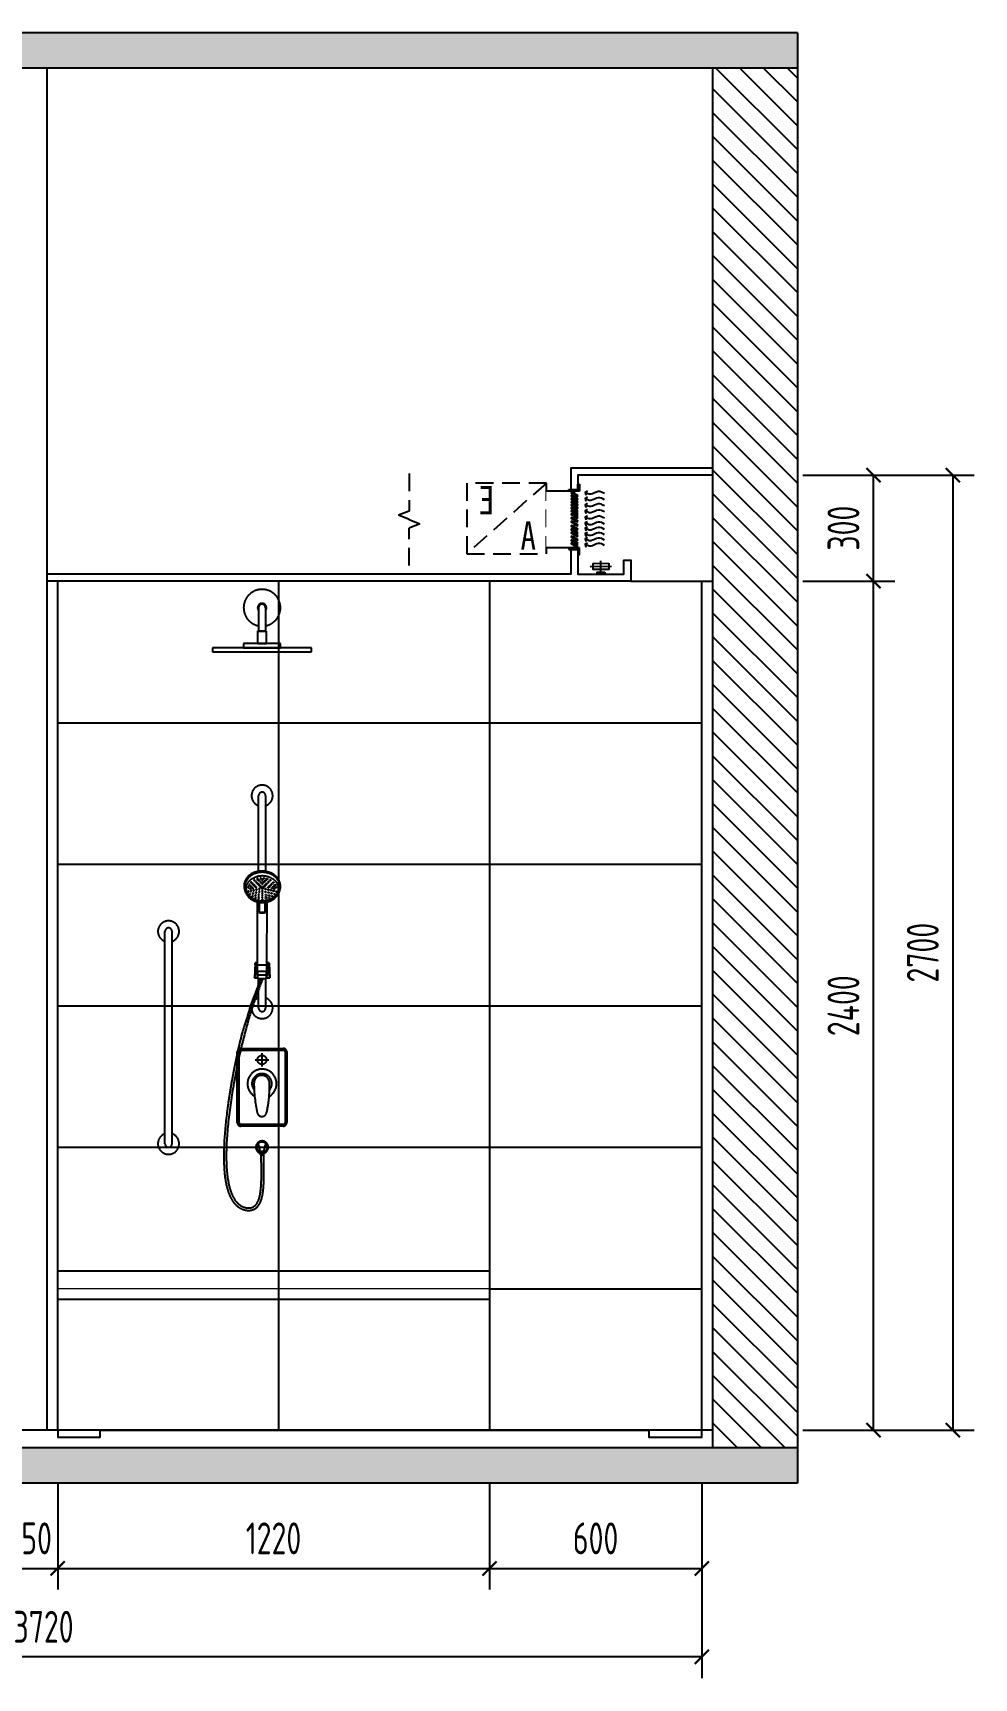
# Model space of a CAD drawing. Header units: millimetres. Extents: x 84706 to 149902, y -6776 to 26155.
# Drawn here: x 131893 to 134553, y -6680 to -2029 of the extents above; entities that cross this region are included whole.
import ezdxf

# ---------------------------------------------------------------- set-up
doc = ezdxf.new("R2010")
doc.units = ezdxf.units.MM
doc.set_wipeout_variables(frame=1)
doc.linetypes.add('DASH', pattern=[8.89, 6.35, -2.54])
doc.linetypes.add('DASHED2', pattern=[0.375, 0.25, -0.125])
doc.layers.get('Defpoints').update_dxf_attribs({"color": 250})
for name, color, linetype in [('DOOR', 60, 'Continuous'), ('DT', 2, 'Continuous'), ('EE1-【立面造型线（近看）】Elevation modelling line', 144, 'Continuous'), ('EE5-【立面楼板、墙体】Eloorslab_wall', 150, 'Continuous'), ('EE7-【立面填充】Hatch', 250, 'Continuous'), ('EE8-【立面完成线】Finish', 20, 'Continuous'), ('EL', 3, 'Continuous'), ('EL-FURN', 30, 'Continuous'), ('EL-立面造型', 30, 'Continuous'), ('FUR', 8, 'Continuous')]:
    doc.layers.add(name, color=color, linetype=linetype)
doc.layers.add('RC-Modelling【天花造型】', color=30, linetype='Continuous', lineweight=0)
doc.styles.add('MT-DIM', font='ARCHS.SHX', dxfattribs={"width": 0.8})
doc.styles.add('XZC', font='SIMPLEX.SHX', dxfattribs={"width": 0.7, "bigfont": 'hztxt.shx'})
doc.styles.add('尺寸标注', font='ARCHS.SHX', dxfattribs={"width": 0.8})
doc.linetypes.add('LED_LINE', pattern='A,12.7,-5.08,["LED",XZC,S=2.54,R=0,X=-2.54,Y=-1.27],-6.35', length=24.13)
doc.dimstyles.new('海龙1：25', dxfattribs={"dimscale": 25, "dimtxt": 2.25, "dimasz": 1, "dimexe": 1.5, "dimexo": 1, "dimgap": 1, "dimtad": 1, "dimdec": 0, "dimrnd": 5, "dimdsep": 46, "dimtxsty": '尺寸标注', "dimblk": 'ARCHTICK', "dimblk1": 'ARCHTICK', "dimblk2": 'ARCHTICK', "dimcen": 1, "dimclrd": 44, "dimclre": 44, "dimclrt": 2, "dimadec": 0, "dimazin": 0, "dimtfac": 1, "dimtdec": 0, "dimtix": 1, "dimtmove": 2, "dimatfit": 3, "dimldrblk": 'hl_arrow2', "dimfxl": 0, "dimarcsym": 0})

# ---------------------------------------------------------------- blocks, each defined once
blk = doc.blocks.new('xzcsfdfg')
at = {"layer": 'EL-立面造型', "color": 1, "linetype": 'DASH', "ltscale": 150}
for p, q in [((106578, -22149.2, 0), (106578, -22215.2, 0)), ((106598, -22149.2, 0), (106598, -22215.2, 0)), ((106578, -22215.2, 0), (106598, -22215.2, 0)), ((106574.8, -23159.5, 0), (106575.3, -22980.7, 0)), ((106579.3, -22981.5, 0), (106579.3, -23010.4, 0)), ((106579.3, -23010.4, 0), (106580.6, -23010, 0)), ((106580.6, -23010, 0), (106580.6, -22981.7, 0)), ((106580.6, -23010, 0), (106596.5, -23010, 0)), ((106596.5, -23010, 0), (106596.5, -22981.7, 0)), ((106596.5, -23010, 0), (106597.8, -23010.4, 0)), ((106597.8, -22981.5, 0), (106597.8, -23010.4, 0)), ((106601.7, -23159.5, 0), (106602.1, -22980.7, 0)), ((106568.2, -23153.4, 0), (106566.9, -23195.1, 0)), ((106602.4, -23159.5, 0), (106574.1, -23159.5, 0)), ((106574.8, -23195.1, 0), (106574.8, -23156.5, 0)), ((106576.3, -23198.3, 0), (106574.8, -23159.5, 0)), ((106600.1, -23198.3, 0), (106601.7, -23159.5, 0)), ((106601.7, -23195.1, 0), (106601.7, -23153.4, 0)), ((106608.2, -23153.4, 0), (106609.5, -23195.1, 0)), ((106601.7, -23177.3, 0), (106574.8, -23177.3, 0)), ((106600.7, -23187.8, 0), (106574.8, -23187.8, 0)), ((106574.8, -23195.1, 0), (106576.2, -23194.4, 0)), ((106600.1, -23198.3, 0), (106576.3, -23198.3, 0)), ((106601.7, -23195.1, 0), (106600.3, -23194.4, 0)), ((106568.6, -23427.1, 0), (106606.9, -23427.1, 0)), ((106587.8, -23407.9, 0), (106587.8, -23446.3, 0)), ((106583.2, -23695.6, 0), (106583.2, -23685.5, 0)), ((106583.2, -23695.6, 0), (106583.2, -23685.5, 0)), ((106583.2, -23685.5, 0), (106592.7, -23685.5, 0)), ((106583.2, -23687, 0), (106592.7, -23687, 0)), ((106583.2, -23689.7, 0), (106592.7, -23689.7, 0)), ((106583.2, -23694.1, 0), (106592.7, -23694.1, 0)), ((106583.2, -23695.6, 0), (106592.7, -23695.6, 0)), ((106592.7, -23695.6, 0), (106592.7, -23685.5, 0))]:
    blk.add_line(p, q, dxfattribs=at)
at = {"layer": 'EL-立面造型', "color": 136, "linetype": 'DASH', "ltscale": 150}
for p, q in [((106578.2, -22894.4, 0), (106578.2, -22680.5, 0)), ((106598.2, -22894.5, 0), (106598.2, -22680.5, 0)), ((106578.2, -23280.5, 0), (106578.2, -23198.3, 0)), ((106598.2, -23280.5, 0), (106598.2, -23198.3, 0))]:
    blk.add_line(p, q, dxfattribs=at)
at = {"layer": 'EL-立面造型', "color": 1, "linetype": 'DASH', "ltscale": 150, "elevation": 0}
for points in [[(106575.5, -22215.2), (106575.5, -22250.2), (106600.5, -22250.2), (106600.5, -22215.2)], [(106448, -22274.2), (106728, -22274.2), (106728, -22262.2), (106448, -22262.2)], [(106536, -22250.2), (106536, -22262.2), (106640, -22262.2), (106640, -22250.2)]]:
    blk.add_lwpolyline(points, close=True, dxfattribs=at)
for points in [[(106597.8, -23010.4, -0.149266), (106579.3, -23010.4, -1.010426)], [(106568.2, -23153.4, -0.114362), (106566.9, -23195.1, 2.977168)], [(106568.2, -23153.4, -0.206669), (106574.8, -23153.4, -4.64673)], [(106568.2, -23153.4, 0.30465), (106574.8, -23153.4, -2.707336)], [(106574.8, -23156.5, 0.082703), (106574.8, -23195.1, 0.112458)], [(106608.2, -23153.4, 0.211403), (106601.7, -23153.4, 4.64673)], [(106608.2, -23153.4, -0.311627), (106601.7, -23153.4, 2.707336)], [(106601.7, -23156.5, -0.088931), (106601.7, -23192, -0.112458)], [(106608.2, -23153.4, 0.114358), (106609.5, -23195.1, -2.977168)], [(106566.9, -23195.1, 0.173805), (106574.8, -23195.1, 4.64673)], [(106609.5, -23195.1, -0.176042), (106601.7, -23195.1, -4.64673)], [(106565.1, -23492.9, 0.05159), (106574.3, -23576.9, 1)], [(106609, -23492.9, -0.064853), (106600.9, -23576.9, -1)], [(106600.9, -23576.9, -0.771621), (106574.3, -23576.9, 71.720827)], [(106578, -23665.8, -0.05923), (106580.4, -23672, -0.075583)], [(106597.9, -23665.8, 0.05923), (106595.5, -23672, 0.075583)]]:
    blk.add_lwpolyline(points, format="xyb", dxfattribs=at)
for points in [[(106527.9, -23394.6), (106647.9, -23394.6, -0.414214), (106657.9, -23404.6), (106658, -23604.6, -0.414214), (106648, -23614.6), (106528, -23614.6, -0.414214), (106518, -23604.6), (106517.9, -23404.6, -0.414214)], [(106527.9, -23399.6), (106647.9, -23399.6, -0.414214), (106652.9, -23404.6), (106653, -23604.6, -0.414214), (106648, -23609.6), (106528, -23609.6, -0.414214), (106523, -23604.6), (106522.9, -23404.6, -0.414214)]]:
    blk.add_lwpolyline(points, format="xyb", close=True, dxfattribs=at)
for points in [[(106583.2, -23685.5), (106581.9, -23683.6), (106580.4, -23672)], [(106592.7, -23685.5), (106594, -23683.6), (106595.5, -23672)]]:
    blk.add_lwpolyline(points, dxfattribs=at)
at = {"layer": 'EL-立面造型', "color": 1, "linetype": 'DASH', "ltscale": 150}
blk.add_circle((106587.8, -23427.1, 0), 12.8, dxfattribs=at)
for centre, radius, start, end in [((106588, -22149.2, 0), 52, 281.0875, 258.9125), ((106588, -22149.2, 0), 12.5, 323.1301, 216.8699), ((106588, -22149.2, 0), 10, 0, 180), ((106587.9, -23494.6, 0), 41.2, 299.2842, 239.5192), ((106587.5, -23494.6, 0), 28.3, 319.7265, 219.8727), ((106587.1, -23492.9, 0), 21.9, 0, 180.8171), ((106588, -23674.2, 0), 17.7, 285.552, 254.448), ((106588, -23674.2, 0), 14.8, 42.9425, 251.2569), ((106588, -23674.2, 0), 14.8, 288.7431, 42.9425)]:
    blk.add_arc(centre, radius, start, end, dxfattribs=at)
at = {"layer": 'EL-立面造型', "color": 136, "linetype": 'DASH', "ltscale": 150}
for centre, radius, start, end in [((106588.2, -22680.5, 0), 30, 289.4712, 250.5288), ((106588.2, -22680.5, 0), 10, 0, 180), ((106588.2, -23280.5, 0), 30, 109.4712, 70.5288), ((106588.2, -23280.5, 0), 10, 180, 0)]:
    blk.add_arc(centre, radius, start, end, dxfattribs=at)
at = {"layer": 'EL-立面造型', "color": 1, "linetype": 'DASH', "ltscale": 150}
for centre, major_axis, ratio, start_param, end_param in [((106588.6, -22935.9, 0), (-51.5, 2.3), 0.81893, 2.937551, 6.566959), ((106588.7, -22939.6, 0), (-50.5, 0), 0.843609, 2.203369, 7.221709), ((106593.1, -22914.2, 0), (-1.62, 0), 0.71238, 1.570796326803561, 7.853981633983147), ((106593.2, -22924.9, 0), (1.62, 0), 0.71238, 4.712389, 10.995574), ((106597.8, -22920.3, 0), (1.62, 0), 0.71238, 4.712389, 10.995574), ((106602.2, -22928.5, 0), (-1.62, 0), 0.71238, 1.570796326804478, 7.853981633984064), ((106602.3, -22915.8, 0), (1.62, 0), 0.71238, 4.712389, 10.995574), ((106606.7, -22923.9, 0), (-1.62, 0), 0.71238, 1.570796326803561, 7.853981633983147), ((106611.3, -22919.4, 0), (-1.62, 0), 0.71238, 1.570796326804478, 7.853981633984064), ((106620, -22925.8, 0), (-1.62, 0), 0.71238, 1.570796326803561, 7.853981633983147), ((106593.1, -22937.6, 0), (-1.62, 0), 0.71238, 1.570796326829198, 7.853981634008784), ((106597.3, -22952.2, 0), (1.62, 0), 0.71238, 4.712389, 10.995574), ((106597.3, -22944, 0), (1.62, 0), 0.71238, 4.712389, 10.995574), ((106597.6, -22933, 0), (-1.62, 0), 0.71238, 1.570796326830114, 7.8539816340097), ((106598.9, -22971.9, 0), (1.62, 0), 0.71238, 4.712389, 10.995574), ((106599, -22966.9, 0), (1.62, 0), 0.71238, 4.712389, 10.995574), ((106599.1, -22960.6, 0), (1.62, 0), 0.71238, 4.712389, 10.995574), ((106605.3, -22946, 0), (-1.62, 0), 0.71238, 1.570796326830114, 7.8539816340097), ((106606, -22954.3, 0), (1.62, 0), 0.71238, 4.712389, 10.995574), ((106606.3, -22939.4, 0), (-1.62, 0), 0.71238, 1.570796326803561, 7.853981633983147), ((106607.9, -22962.7, 0), (1.62, 0), 0.71238, 4.712389, 10.995574), ((106607.8, -22969.1, 0), (1.62, 0), 0.71238, 4.712389, 10.995574), ((106610.9, -22934.9, 0), (-1.62, 0), 0.71238, 1.570796326803561, 7.853981633983147), ((106612.9, -22947.8, 0), (-1.62, 0), 0.71238, 1.570796326829198, 7.853981634008784), ((106614.8, -22956.4, 0), (-1.62, 0), 0.71238, 1.570796326829198, 7.853981634008784), ((106615.4, -22930.3, 0), (-1.62, 0), 0.71238, 1.570796326803561, 7.853981633983147), ((106616.1, -22942, 0), (1.62, 0), 0.71238, 4.712389, 10.995574), ((106616.6, -22964.9, 0), (-1.62, 0), 0.71238, 1.570796326829198, 7.853981634008784), ((106620.5, -22949.7, 0), (1.62, 0), 0.71238, 4.712389, 10.995574), ((106620.6, -22937.4, 0), (1.62, 0), 0.71238, 4.712389, 10.995574), ((106622.8, -22943.9, 0), (1.62, 0), 0.71238, 4.712389, 10.995574), ((106623.5, -22958.6, 0), (-1.62, 0), 0.71238, 1.570796326830114, 7.8539816340097), ((106625.2, -22932.9, 0), (1.62, 0), 0.71238, 4.712389, 10.995574), ((106628.1, -22939.5, 0), (1.62, 0), 0.71238, 4.712389, 10.995574), ((106628.1, -22951.6, 0), (1.62, 0), 0.71238, 4.712389, 10.995574), ((106588.7, -22939.6, 0), (50.5, 0), 0.843609, 4.080116, 5.344962)]:
    blk.add_ellipse(centre, major_axis=major_axis, ratio=ratio, start_param=start_param, end_param=end_param, dxfattribs=at)
blk.add_ellipse((106588.7, -22942.6, 0), major_axis=(45.2, 0), ratio=0.799932, dxfattribs=at)
at = {"layer": 'EL-立面造型', "color": 1, "linetype": 'DASH', "ltscale": 150, "extrusion": (0, 0, -1)}
for centre, major_axis, ratio, start_param, end_param in [((106557.4, -22925.8, 0), (1.62, 0), 0.71238, 1.570796326803561, 7.853981633983147), ((106566.1, -22919.4, 0), (1.62, 0), 0.71238, 1.570796326804478, 7.853981633984064), ((106570.7, -22923.9, 0), (1.62, 0), 0.71238, 1.570796326803561, 7.853981633983147), ((106575.1, -22915.8, 0), (-1.62, 0), 0.71238, 4.712389, 10.995574), ((106575.2, -22928.5, 0), (1.62, 0), 0.71238, 1.570796326804478, 7.853981633984064), ((106579.6, -22920.3, 0), (-1.62, 0), 0.71238, 4.712389, 10.995574), ((106584.2, -22924.9, 0), (-1.62, 0), 0.71238, 4.712389, 10.995574), ((106584.3, -22914.2, 0), (1.62, 0), 0.71238, 1.570796326803561, 7.853981633983147), ((106588.8, -22918.7, 0), (1.62, 0), 0.71238, 1.570796326803561, 7.853981633983147), ((106549.2, -22939.5, 0), (-1.62, 0), 0.71238, 4.712389, 10.995574), ((106549.3, -22951.6, 0), (-1.62, 0), 0.71238, 4.712389, 10.995574), ((106552.2, -22932.9, 0), (-1.62, 0), 0.71238, 4.712389, 10.995574), ((106553.9, -22958.6, 0), (1.62, 0), 0.71238, 1.570796326830114, 7.8539816340097), ((106554.6, -22943.9, 0), (-1.62, 0), 0.71238, 4.712389, 10.995574), ((106556.8, -22937.4, 0), (-1.62, 0), 0.71238, 4.712389, 10.995574), ((106556.9, -22949.7, 0), (-1.62, 0), 0.71238, 4.712389, 10.995574), ((106560.8, -22964.9, 0), (1.62, 0), 0.71238, 1.570796326829198, 7.853981634008784), ((106561.3, -22942, 0), (-1.62, 0), 0.71238, 4.712389, 10.995574), ((106562, -22930.3, 0), (1.62, 0), 0.71238, 1.570796326803561, 7.853981633983147), ((106562.6, -22956.4, 0), (1.62, 0), 0.71238, 1.570796326829198, 7.853981634008784), ((106564.5, -22947.8, 0), (1.62, 0), 0.71238, 1.570796326829198, 7.853981634008784), ((106566.5, -22934.9, 0), (1.62, 0), 0.71238, 1.570796326803561, 7.853981633983147), ((106569.5, -22962.7, 0), (-1.62, 0), 0.71238, 4.712389, 10.995574), ((106569.6, -22969.1, 0), (-1.62, 0), 0.71238, 4.712389, 10.995574), ((106571.1, -22939.4, 0), (1.62, 0), 0.71238, 1.570796326803561, 7.853981633983147), ((106571.4, -22954.3, 0), (-1.62, 0), 0.71238, 4.712389, 10.995574), ((106572.1, -22946, 0), (1.62, 0), 0.71238, 1.570796326830114, 7.8539816340097), ((106578.3, -22960.6, 0), (-1.62, 0), 0.71238, 4.712389, 10.995574), ((106578.4, -22966.9, 0), (-1.62, 0), 0.71238, 4.712389, 10.995574), ((106578.5, -22971.9, 0), (-1.62, 0), 0.71238, 4.712389, 10.995574), ((106579.8, -22933, 0), (1.62, 0), 0.71238, 1.570796326830114, 7.8539816340097), ((106580.1, -22944, 0), (-1.62, 0), 0.71238, 4.712389, 10.995574), ((106580.1, -22952.2, 0), (-1.62, 0), 0.71238, 4.712389, 10.995574), ((106584.3, -22937.6, 0), (1.62, 0), 0.71238, 1.570796326829198, 7.853981634008784), ((106588.7, -22941.9, 0), (2.41, 0), 0.75793, 3.141593, 9.424778), ((106588.7, -22929.4, 0), (-1.62, 0), 0.71238, 4.712389, 10.995574), ((106588.7, -22949.8, 0), (1.62, 0), 0.71238, 1.570796326803561, 7.853981633983147), ((106588.7, -22955.8, 0), (-1.62, 0), 0.71238, 4.712389, 10.995574), ((106588.7, -22961.8, 0), (-1.62, 0), 0.71238, 4.712389, 10.995574), ((106588.7, -22967.8, 0), (1.62, 0), 0.71238, 1.570796326803561, 7.853981633983147), ((106588.7, -22973.8, 0), (-1.62, 0), 0.71238, 4.712389, 10.995574)]:
    blk.add_ellipse(centre, major_axis=major_axis, ratio=ratio, start_param=start_param, end_param=end_param, dxfattribs=at)
at = {"layer": 'EL-立面造型', "color": 1, "linetype": 'DASH', "ltscale": 150}
for points, knots in [([(106590, -23198.3, 0), (106556.9, -23277.2, 0), (106491.3, -23518.9, 0), (106468.7, -23833.2, 0), (106592, -23857.9, 0), (106586.2, -23764.5, 0), (106585.7, -23695.6, 0)], [173.66826, 173.66826, 173.66826, 173.66826, 314.463112, 517.467326, 585.023284, 715.877276, 715.877276, 715.877276, 715.877276]), ([(106583, -23198.3, 0), (106579.8, -23212.8, 0), (106570.2, -23232.7, 0), (106562.7, -23256.5, 0), (106556.3, -23269.7, 0), (106547.9, -23299.9, 0), (106543.4, -23314, 0), (106528, -23361.1, 0), (106520.3, -23396.3, 0), (106510.3, -23445.3, 0), (106507.8, -23458.2, 0), (106502.4, -23486.6, 0), (106499.6, -23502.2, 0), (106494.6, -23533.3, 0), (106492.3, -23548.8, 0), (106486.1, -23594.9, 0), (106483, -23624.9, 0), (106480, -23675.6, 0), (106479.6, -23696.9, 0), (106480.6, -23732.3, 0), (106481.7, -23746.9, 0), (106485.1, -23771.4, 0), (106487.1, -23781.6, 0), (106491.8, -23798.8, 0), (106494.3, -23806, 0), (106499.7, -23817.9, 0), (106502.5, -23822.9, 0), (106507.2, -23829.6, 0), (106508.8, -23831.7, 0), (106512.1, -23835.3, 0), (106513.6, -23836.9, 0), (106516.7, -23839.7, 0), (106518.3, -23841.1, 0), (106523.3, -23844.7, 0), (106526.7, -23846.8, 0), (106534.5, -23850.3, 0), (106538.8, -23851.6, 0), (106547.3, -23852.9, 0), (106551.6, -23853, 0), (106558.7, -23851.9, 0), (106561.6, -23851.1, 0), (106565.6, -23849.4, 0), (106566.8, -23848.8, 0), (106569.2, -23847.4, 0), (106570.2, -23846.6, 0), (106572.3, -23845, 0), (106573.2, -23844.2, 0), (106576, -23841.4, 0), (106577.7, -23839.4, 0), (106580.7, -23834.9, 0), (106582, -23832.5, 0), (106584.3, -23827.4, 0), (106585.3, -23824.7, 0), (106587.9, -23816.5, 0), (106589.2, -23810.6, 0), (106591.1, -23798, 0), (106591.8, -23791.2, 0), (106592.7, -23777, 0), (106593, -23769.6, 0), (106593.2, -23754.1, 0), (106593.2, -23746, 0), (106593, -23725.3, 0), (106592.8, -23712.3, 0), (106592.7, -23695.6, 0)], [173.649036, 173.649036, 173.649036, 173.649036, 195.203213, 195.203213, 219.30207, 219.30207, 243.400926, 243.400926, 293.817977, 293.817977, 311.597539, 311.597539, 332.803195, 332.803195, 354.008851, 354.008851, 396.420163, 396.420163, 429.65722, 429.65722, 455.801539, 455.801539, 477.072919, 477.072919, 494.697614, 494.697614, 509.227468, 509.227468, 516.54696, 516.54696, 522.58794, 522.58794, 528.62892, 528.62892, 540.71088, 540.71088, 555.021714, 555.021714, 569.332547, 569.332547, 579.553316, 579.553316, 584.386196, 584.386196, 588.828433, 588.828433, 593.27067, 593.27067, 602.356651, 602.356651, 611.442631, 611.442631, 620.528612, 620.528612, 637.783365, 637.783365, 655.038117, 655.038117, 672.29287, 672.29287, 689.547623, 689.547623, 715.877276, 715.877276, 715.877276, 715.877276])]:
    blk.add_open_spline(points, degree=3, knots=knots, dxfattribs=at)
at = {"layer": 'FUR', "color": 1, "linetype": 'DASH', "ltscale": 150}
for p, q in [((106313.7, -23664.2, 0), (106313.7, -23064.2, 0)), ((106333.7, -23664.2, 0), (106333.7, -23064.2, 0))]:
    blk.add_line(p, q, dxfattribs=at)
for centre, radius, start, end in [((106323.7, -23064.2, 0), 30, 289.4712, 250.5288), ((106323.7, -23064.2, 0), 10, 0, 180), ((106323.7, -23664.2, 0), 30, 109.4712, 70.5288), ((106323.7, -23664.2, 0), 10, 180, 0)]:
    blk.add_arc(centre, radius, start, end, dxfattribs=at)
blk = doc.blocks.new('*U980')
at = {"layer": 'EE7-【立面填充】Hatch'}
h = blk.add_hatch(dxfattribs=at)
h.set_pattern_fill('YPSGT-钢筋混凝土', color=256, scale=200, pattern_type=2)
h.set_pattern_definition([(45, (59805.6, -63.16), (-28.284271, 28.284271), []), (50, (59805.6, -63.16), (143.45204, -12.55044), [15, -165]), (355, (59805.6, -63.16), (-27.75027, 150.43842), [12, -132]), (100.4514, (59817.55, -64.2), (115.70187, 137.8879), [12.74804, -140.22842]), (46.1842, (59805.6, -23.16), (213.44822, -33.1038), [22.5, -247.5]), (96.6356, (59823.39, -25.92), (186.93254, 194.82358), [19.12206, -210.3426]), (351.1842, (59805.6, -23.16), (186.9324, 194.82373), [18, -198]), (21, (59825.6, -33.16), (119.38141, -80.52379), [15, -165]), (326, (59825.6, -33.16), (48.66306, 145.03), [12, -132]), (71.4514, (59835.55, -39.87), (168.04452, 64.5061), [12.74804, -140.22842]), (37.5, (59805.6, -63.16), (2.431971, 66.57877), [0, -130.4, 0, -134, 0, -132.5]), (7.5, (59805.6, -63.16), (52.613907, 78.882342), [0, -76.4, 0, -127.4, 0, -50.5]), (327.5, (59761, -63.16), (106.764487, -4.510974), [0, -50, 0, -156, 0, -207]), (317.5, (59741, -63.16), (116.637234, 20.020996), [0, -65, 0, -103.6, 0, -147])])
h.paths.add_polyline_path([(152612.9, -86529), (148382.9, -86529), (148382.9, -86629), (152612.9, -86629)])
h.paths.add_polyline_path([(152612.9, -82629), (152612.9, -82529), (148382.9, -82529), (148382.9, -82629)])
h = blk.add_hatch(dxfattribs=at)
h.set_pattern_fill('ANSI31', color=256, scale=15)
h.set_pattern_definition([(45, (153363.074, -85647.61), (-33.67596, 33.67596), [])])
h.paths.add_polyline_path([(152612.9, -86529), (152612.9, -82629), (152372.9, -82629), (152372.9, -86529)])
h.paths.add_polyline_path([(148382.9, -86529), (148622.9, -86529), (148622.9, -82629), (148382.9, -82629)])
at = {"layer": 'EE5-【立面楼板、墙体】Eloorslab_wall'}
for p, q in [((148382.9, -82529), (148382.9, -86629)), ((148382.9, -82529), (152612.9, -82529)), ((152612.9, -82529), (152612.9, -82629)), ((148382.9, -82629), (152612.9, -82629)), ((148622.9, -82629), (148622.9, -86529)), ((152372.9, -82629), (152372.9, -86529)), ((152612.9, -82629), (152612.9, -86529)), ((148382.9, -86529), (152612.9, -86529)), ((152612.9, -86529), (152612.9, -86629)), ((148382.9, -86629), (152612.9, -86629))]:
    blk.add_line(p, q, dxfattribs=at)
at = {"layer": 'EE8-【立面完成线】Finish'}
blk.add_line((148622.9, -86479), (152372.9, -86479), dxfattribs=at)
blk = doc.blocks.new('_ArchTick')
at = {"color": 2, "linetype": 'ByBlock', "const_width": 0.15}
blk.add_lwpolyline([(-0.5, -0.5), (0.5, 0.5)], dxfattribs=at)
blk = doc.blocks.new('*D958')
at = {"layer": 'Defpoints', "color": 0, "transparency": 16777216}
for p in [(131813.4, -5979.3), (131963.4, -5979.3), (131963.4, -6369.9)]:
    blk.add_point(p, dxfattribs=at)
at = {"layer": 'EE1-【立面造型线（近看）】Elevation modelling line', "color": 44, "lineweight": -2, "transparency": 16777216}
for p, q in [((131813.4, -6129.9), (131813.4, -6429.9)), ((131963.4, -6129.9), (131963.4, -6429.9)), ((131813.4, -6369.9), (131773.4, -6369.9)), ((131813.4, -6369.9), (131963.4, -6369.9)), ((131963.4, -6369.9), (132003.4, -6369.9))]:
    blk.add_line(p, q, dxfattribs=at)
at = {"layer": 'EE1-【立面造型线（近看）】Elevation modelling line', "color": 44, "lineweight": -2, "transparency": 16777216, "xscale": 40, "yscale": 40, "zscale": 40}
blk.add_blockref('_ArchTick', (131813.4, -6369.9), dxfattribs=at)
at = {"layer": 'EE1-【立面造型线（近看）】Elevation modelling line', "color": 44, "lineweight": -2, "transparency": 16777216, "xscale": 40, "yscale": 40, "zscale": 40, "rotation": 180}
blk.add_blockref('_ArchTick', (131963.4, -6369.9), dxfattribs=at)
at = {"layer": 'EE1-【立面造型线（近看）】Elevation modelling line', "color": 2, "transparency": 16777216, "insert": (131888.4, -6284.9), "char_height": 90, "attachment_point": 5, "style": '尺寸标注'}
blk.add_mtext('150', dxfattribs=at)
blk = doc.blocks.new('hl_arrow2')
at = {"color": 2}
blk.add_line((-0.22, 0), (-1, 0), dxfattribs=at)
blk.add_lwpolyline([(-0.22, 0), (-0.86, -0.69), (-0.65, -0.86), (0, 0), (-0.65, 0.86), (-0.86, 0.69)], close=True, dxfattribs=at)
for points in [[(-0.86, 0.69), (-0.65, 0.86), (-0.22, 0), (0, 0)], [(-0.86, -0.69), (-0.65, -0.86), (-0.22, 0), (0, 0)]]:
    blk.add_solid(points, dxfattribs=at)
blk = doc.blocks.new('*D959')
at = {"layer": 'Defpoints', "color": 0, "transparency": 16777216}
for p in [(131963.4, -5979.3), (133183.4, -5979.3), (133183.4, -6369.9)]:
    blk.add_point(p, dxfattribs=at)
at = {"layer": 'EE1-【立面造型线（近看）】Elevation modelling line', "color": 44, "lineweight": -2, "transparency": 16777216}
for p, q in [((131963.4, -6129.9), (131963.4, -6429.9)), ((133183.4, -6129.9), (133183.4, -6429.9)), ((131963.4, -6369.9), (133183.4, -6369.9))]:
    blk.add_line(p, q, dxfattribs=at)
at = {"layer": 'EE1-【立面造型线（近看）】Elevation modelling line', "color": 44, "lineweight": -2, "transparency": 16777216, "xscale": 40, "yscale": 40, "zscale": 40, "rotation": 180}
blk.add_blockref('_ArchTick', (131963.4, -6369.9), dxfattribs=at)
at = {"layer": 'EE1-【立面造型线（近看）】Elevation modelling line', "color": 44, "lineweight": -2, "transparency": 16777216, "xscale": 40, "yscale": 40, "zscale": 40}
blk.add_blockref('_ArchTick', (133183.4, -6369.9), dxfattribs=at)
at = {"layer": 'EE1-【立面造型线（近看）】Elevation modelling line', "color": 2, "transparency": 16777216, "insert": (132573.4, -6284.9), "char_height": 90, "attachment_point": 5, "style": '尺寸标注'}
blk.add_mtext('1220', dxfattribs=at)
blk = doc.blocks.new('*D960')
at = {"layer": 'Defpoints', "color": 0, "transparency": 16777216}
for p in [(133183.4, -5979.3), (133783.4, -5979.3), (133783.4, -6369.9)]:
    blk.add_point(p, dxfattribs=at)
at = {"layer": 'EE1-【立面造型线（近看）】Elevation modelling line', "color": 44, "lineweight": -2, "transparency": 16777216}
for p, q in [((133183.4, -6129.9), (133183.4, -6429.9)), ((133783.4, -6129.9), (133783.4, -6429.9)), ((133183.4, -6369.9), (133783.4, -6369.9))]:
    blk.add_line(p, q, dxfattribs=at)
at = {"layer": 'EE1-【立面造型线（近看）】Elevation modelling line', "color": 44, "lineweight": -2, "transparency": 16777216, "xscale": 40, "yscale": 40, "zscale": 40, "rotation": 180}
blk.add_blockref('_ArchTick', (133183.4, -6369.9), dxfattribs=at)
at = {"layer": 'EE1-【立面造型线（近看）】Elevation modelling line', "color": 44, "lineweight": -2, "transparency": 16777216, "xscale": 40, "yscale": 40, "zscale": 40}
blk.add_blockref('_ArchTick', (133783.4, -6369.9), dxfattribs=at)
at = {"layer": 'EE1-【立面造型线（近看）】Elevation modelling line', "color": 2, "transparency": 16777216, "insert": (133483.4, -6284.9), "char_height": 90, "attachment_point": 5, "style": '尺寸标注'}
blk.add_mtext('600', dxfattribs=at)
blk = doc.blocks.new('*D954')
at = {"layer": 'Defpoints', "color": 0, "transparency": 16777216}
for p in [(130063.4, -5979.3), (133783.4, -5979.3), (130063.4, -6619.9)]:
    blk.add_point(p, dxfattribs=at)
at = {"layer": 'EE1-【立面造型线（近看）】Elevation modelling line', "color": 44, "lineweight": -2, "transparency": 16777216}
for p, q in [((130063.4, -6379.9), (130063.4, -6679.9)), ((133783.4, -6379.9), (133783.4, -6679.9)), ((133783.4, -6619.9), (130063.4, -6619.9))]:
    blk.add_line(p, q, dxfattribs=at)
at = {"layer": 'EE1-【立面造型线（近看）】Elevation modelling line', "color": 44, "lineweight": -2, "transparency": 16777216, "xscale": 40, "yscale": 40, "zscale": 40, "rotation": 180}
blk.add_blockref('_ArchTick', (130063.4, -6619.9), dxfattribs=at)
at = {"layer": 'EE1-【立面造型线（近看）】Elevation modelling line', "color": 44, "lineweight": -2, "transparency": 16777216, "xscale": 40, "yscale": 40, "zscale": 40}
blk.add_blockref('_ArchTick', (133783.4, -6619.9), dxfattribs=at)
at = {"layer": 'EE1-【立面造型线（近看）】Elevation modelling line', "color": 2, "transparency": 16777216, "insert": (131923.4, -6534.9), "char_height": 90, "attachment_point": 5, "style": '尺寸标注'}
blk.add_mtext('3720', dxfattribs=at)
blk = doc.blocks.new('*D994')
at = {"layer": 'Defpoints', "color": 0, "transparency": 16777216}
for p in [(133783.4, -3579.3), (134268.8, -3579.3), (133783.4, -5979.3)]:
    blk.add_point(p, dxfattribs=at)
at = {"layer": 'EE1-【立面造型线（近看）】Elevation modelling line', "color": 44, "lineweight": -2, "transparency": 16777216}
for p, q in [((134068.8, -3579.3), (134328.8, -3579.3)), ((134268.8, -5979.3), (134268.8, -3579.3)), ((134068.8, -5979.3), (134328.8, -5979.3))]:
    blk.add_line(p, q, dxfattribs=at)
at = {"layer": 'EE1-【立面造型线（近看）】Elevation modelling line', "color": 44, "lineweight": -2, "transparency": 16777216, "xscale": 40, "yscale": 40, "zscale": 40}
for p, rotation in [((134268.8, -3579.3), 90), ((134268.8, -5979.3), 270)]:
    blk.add_blockref('_ArchTick', p, dxfattribs=dict(at, rotation=rotation))
at = {"layer": 'EE1-【立面造型线（近看）】Elevation modelling line', "color": 2, "transparency": 16777216, "insert": (134183.8, -4779.3), "char_height": 90, "attachment_point": 5, "rotation": 90, "style": '尺寸标注'}
blk.add_mtext('2400', dxfattribs=at)
blk = doc.blocks.new('*D995')
at = {"layer": 'Defpoints', "color": 0, "transparency": 16777216}
for p in [(133813.4, -3279.3), (134268.8, -3279.3), (133783.4, -3579.3)]:
    blk.add_point(p, dxfattribs=at)
at = {"layer": 'EE1-【立面造型线（近看）】Elevation modelling line', "color": 44, "lineweight": -2, "transparency": 16777216}
for p, q in [((134068.8, -3279.3), (134328.8, -3279.3)), ((134268.8, -3579.3), (134268.8, -3279.3)), ((134068.8, -3579.3), (134328.8, -3579.3))]:
    blk.add_line(p, q, dxfattribs=at)
at = {"layer": 'EE1-【立面造型线（近看）】Elevation modelling line', "color": 44, "lineweight": -2, "transparency": 16777216, "xscale": 40, "yscale": 40, "zscale": 40}
for p, rotation in [((134268.8, -3279.3), 90), ((134268.8, -3579.3), 270)]:
    blk.add_blockref('_ArchTick', p, dxfattribs=dict(at, rotation=rotation))
at = {"layer": 'EE1-【立面造型线（近看）】Elevation modelling line', "color": 2, "transparency": 16777216, "insert": (134183.8, -3429.3), "char_height": 90, "attachment_point": 5, "rotation": 90, "style": '尺寸标注'}
blk.add_mtext('300', dxfattribs=at)
blk = doc.blocks.new('*D996')
at = {"layer": 'Defpoints', "color": 0, "transparency": 16777216}
for p in [(133813.4, -3279.3), (133813.4, -5979.3), (134492.9, -5979.3)]:
    blk.add_point(p, dxfattribs=at)
at = {"layer": 'EE1-【立面造型线（近看）】Elevation modelling line', "color": 44, "lineweight": -2, "transparency": 16777216}
for p, q in [((134292.9, -3279.3), (134552.9, -3279.3)), ((134492.9, -3279.3), (134492.9, -5979.3)), ((134292.9, -5979.3), (134552.9, -5979.3))]:
    blk.add_line(p, q, dxfattribs=at)
at = {"layer": 'EE1-【立面造型线（近看）】Elevation modelling line', "color": 44, "lineweight": -2, "transparency": 16777216, "xscale": 40, "yscale": 40, "zscale": 40}
for p, rotation in [((134492.9, -3279.3), 90), ((134492.9, -5979.3), 270)]:
    blk.add_blockref('_ArchTick', p, dxfattribs=dict(at, rotation=rotation))
at = {"layer": 'EE1-【立面造型线（近看）】Elevation modelling line', "color": 2, "transparency": 16777216, "insert": (134407.9, -4629.3), "char_height": 90, "attachment_point": 5, "rotation": 90, "style": '尺寸标注'}
blk.add_mtext('2700', dxfattribs=at)
blk = doc.blocks.new('A$C0F9871BB')
at = {"layer": 'DT', "color": 1}
for p, q in [((7.1, 0), (7.1, 27)), ((14.2, 13.5), (0, 13.5))]:
    blk.add_line(p, q, dxfattribs=at)
for points in [[(3.3, 23.4), (10.9, 23.4), (10.9, 3.7), (3.3, 3.7)], [(14.2, 18.4), (16.8, 18.4), (16.8, 8.7), (14.2, 8.7)]]:
    blk.add_lwpolyline(points, close=True, dxfattribs=at)
blk = doc.blocks.new('yhbyhuj')
at = {"color": 1, "linetype": 'DASHED2', "ltscale": 200}
blk.add_wipeout([(141202.5, 18872.8), (141202.5, 19072.8), (141427.7, 19072.8), (141427.7, 19049.5), (141590.6, 19049.5), (141590.6, 18889.5), (141427.7, 18889.5), (141427.7, 18872.8)], dxfattribs=at).translate(0, 0, -16380).dxf.layer = 'EL-立面造型'
at = {"layer": 'EL-立面造型', "color": 136, "linetype": 'DASHED2', "ltscale": 200}
blk.add_line((141202.5, 19072.8, -16380), (141427.7, 18872.8, -16380), dxfattribs=at)
at = {"layer": 'EL-立面造型', "color": 4, "linetype": 'DASHED2', "ltscale": 200, "elevation": -16380}
blk.add_lwpolyline([(141427.7, 18872.8), (141202.5, 18872.8), (141202.5, 19072.8), (141427.7, 19072.8)], close=True, dxfattribs=at)
for points in [[(141590.6, 19099.5), (141590.6, 18993.5)], [(141590.6, 18993.5), (141620.6, 18981.5)], [(141590.6, 18969.5), (141620.6, 18981.5)], [(141590.6, 18969.5), (141560.6, 18957.5)], [(141560.6, 18957.5), (141590.6, 18945.5)], [(141590.6, 18839.5), (141590.6, 18945.5)]]:
    blk.add_lwpolyline(points, dxfattribs=at)
at = {"layer": 'EL-立面造型', "color": 30, "linetype": 'DASHED2', "ltscale": 200, "char_height": 80, "style": 'MT-DIM'}
for s, insert, attachment_point in [('{\\fSimHei|b0|i0|c134|p49;E}', (141393.8, 19064.4, -16380), 3), ('{\\fSimHei|b0|i0|c134|p49;A}', (141232.2, 18964.4, -16380), 1)]:
    blk.add_mtext_dynamic_manual_height_columns(s, width=80, gutter_width=1500, heights=[0], dxfattribs=dict(at, insert=insert, attachment_point=attachment_point))
at = {"color": 136, "linetype": 'DASHED2', "ltscale": 200}
blk.add_wipeout([(141108.8, 19049.5), (141202.5, 19049.5), (141202.5, 18889.5), (141108.8, 18889.5)], dxfattribs=at).translate(0, 0, -16380).dxf.layer = 'EL'
at = {"layer": 'EL', "color": 8}
for p, q in [((141123.8, 19049.5, -16380), (141123.8, 18889.5, -16380)), ((141138.8, 19049.5, -16380), (141202.5, 19049.5, -16380)), ((141138.8, 18889.5, -16380), (141202.5, 18889.5, -16380))]:
    blk.add_line(p, q, dxfattribs=at)
at = {"layer": 'EL', "color": 136, "linetype": 'DASHED2', "ltscale": 200, "elevation": -16380}
for points in [[(141108.8, 19069.5), (141108.8, 19049.5), (141138.8, 19049.5), (141138.8, 19054.5), (141113.6, 19054.5), (141113.6, 19069.5), (141108.8, 19069.5)], [(141108.8, 18869.5), (141108.8, 18889.5), (141138.8, 18889.5), (141138.8, 18884.5), (141113.6, 18884.5), (141113.6, 18869.5), (141108.8, 18869.5)]]:
    blk.add_lwpolyline(points, dxfattribs=at)
at = {"layer": 'EL', "color": 250, "elevation": -16380}
for points in [[(141086.3, 19049.9), (141093.4, 19046.4), (141091.3, 19038.6)], [(141086.3, 19049.9), (141093.4, 19046.4), (141091.3, 19038.6)], [(141086.3, 19032.5), (141093.4, 19029), (141091.3, 19021.2)], [(141086.3, 19032.4), (141093.4, 19029), (141091.3, 19021.2)], [(141086.3, 19015), (141093.4, 19011.6), (141091.3, 19003.8)], [(141086.3, 19015), (141093.4, 19011.6), (141091.3, 19003.8)], [(141086.3, 18997.6), (141093.4, 18994.2), (141091.3, 18986.3)], [(141086.3, 18980.2), (141093.4, 18976.7), (141091.3, 18968.9)], [(141086.3, 18963.5), (141093.4, 18960), (141091.3, 18952.2)], [(141086.3, 18948.6), (141093.4, 18945.1), (141091.3, 18937.3)], [(141086.3, 18933.3), (141093.4, 18929.9), (141091.3, 18922.1)], [(141086.3, 18918.4), (141093.4, 18915), (141091.3, 18907.2)], [(141086.3, 18903.2), (141093.4, 18899.7), (141091.3, 18891.9)]]:
    blk.add_lwpolyline(points, dxfattribs=at)
for points in [[(141113.3, 19036.3), (141132, 19047), (141133.1, 19045), (141114.5, 19034.3)], [(141113.3, 19027.6), (141132, 19038.3), (141133.1, 19036.3), (141114.5, 19025.5)], [(141113.3, 19018.8), (141132, 19029.6), (141133.1, 19027.6), (141114.5, 19016.8)], [(141113.3, 19010.1), (141132, 19020.9), (141133.1, 19018.9), (141114.5, 19008.1)], [(141113.3, 19001.4), (141132, 19012.2), (141133.1, 19010.2), (141114.5, 18999.4)], [(141113.3, 18992.7), (141132, 19003.5), (141133.1, 19001.5), (141114.5, 18990.7)], [(141113.3, 18984), (141132, 18994.8), (141133.1, 18992.8), (141114.5, 18982)], [(141113.3, 18975.3), (141132, 18986.1), (141133.1, 18984.1), (141114.5, 18973.3)], [(141113.3, 18965), (141132, 18975.8), (141133.1, 18973.8), (141114.5, 18963)], [(141113.3, 18953.9), (141132, 18964.7), (141133.1, 18962.7), (141114.5, 18951.9)], [(141113.3, 18942.4), (141132, 18953.2), (141133.1, 18951.2), (141114.5, 18940.4)], [(141113.3, 18932.1), (141132, 18942.9), (141133.1, 18940.9), (141114.5, 18930.1)], [(141113.3, 18923.4), (141132, 18934.2), (141133.1, 18932.2), (141114.5, 18921.4)], [(141113.3, 18911.9), (141132, 18922.7), (141133.1, 18920.7), (141114.5, 18909.9)], [(141113.3, 18901.7), (141132, 18912.4), (141133.1, 18910.4), (141114.5, 18899.6)], [(141113.3, 18892.9), (141132, 18903.7), (141133.1, 18901.7), (141114.5, 18890.9)]]:
    blk.add_lwpolyline(points, close=True, dxfattribs=at)
at = {"layer": 'EL', "color": 250}
for points in [[(141038.3, 19043.1, -16380), (141044.2, 19046.3, -16380), (141057.4, 19053.3, -16380), (141075.5, 19036.7, -16380), (141088, 19043.5, -16380), (141093.4, 19046.4, -16380)], [(141038.3, 19043.1, -16380), (141044.2, 19046.3, -16380), (141057.4, 19053.3, -16380), (141075.5, 19036.6, -16380), (141088, 19043.5, -16380), (141093.4, 19046.4, -16380)], [(141038.3, 19025.7, -16380), (141044.2, 19028.9, -16380), (141057.4, 19035.9, -16380), (141075.5, 19019.2, -16380), (141088, 19026.1, -16380), (141093.4, 19029, -16380)], [(141038.3, 19025.7, -16380), (141044.2, 19028.9, -16380), (141057.4, 19035.9, -16380), (141075.5, 19019.2, -16380), (141088, 19026.1, -16380), (141093.4, 19029, -16380)], [(141038.3, 19008.3, -16380), (141044.2, 19011.5, -16380), (141057.4, 19018.5, -16380), (141075.5, 19001.8, -16380), (141088, 19008.7, -16380), (141093.4, 19011.6, -16380)], [(141038.3, 19008.3, -16380), (141044.2, 19011.5, -16380), (141057.4, 19018.5, -16380), (141075.5, 19001.8, -16380), (141088, 19008.7, -16380), (141093.4, 19011.6, -16380)], [(141038.3, 18990.9, -16380), (141044.2, 18994, -16380), (141057.4, 19001, -16380), (141075.5, 18984.4, -16380), (141088, 18991.2, -16380), (141093.4, 18994.2, -16380)], [(141038.3, 18973.4, -16380), (141044.2, 18976.6, -16380), (141057.4, 18983.6, -16380), (141075.5, 18967, -16380), (141088, 18973.8, -16380), (141093.4, 18976.7, -16380)], [(141038.3, 18956.7, -16380), (141044.2, 18959.9, -16380), (141057.4, 18966.9, -16380), (141075.5, 18950.2, -16380), (141088, 18957.1, -16380), (141093.4, 18960, -16380)], [(141038.3, 18941.8, -16380), (141044.2, 18945, -16380), (141057.4, 18952, -16380), (141075.5, 18935.4, -16380), (141088, 18942.2, -16380), (141093.4, 18945.1, -16380)], [(141038.3, 18926.6, -16380), (141044.2, 18929.7, -16380), (141057.4, 18936.8, -16380), (141075.5, 18920.1, -16380), (141088, 18926.9, -16380), (141093.4, 18929.9, -16380)], [(141038.3, 18911.7, -16380), (141044.2, 18914.9, -16380), (141057.4, 18921.9, -16380), (141075.5, 18905.2, -16380), (141088, 18912.1, -16380), (141093.4, 18915, -16380)], [(141038.3, 18896.4, -16380), (141044.2, 18899.6, -16380), (141057.4, 18906.6, -16380), (141075.5, 18890, -16380), (141088, 18896.8, -16380), (141093.4, 18899.7, -16380)]]:
    blk.add_open_spline(points, degree=3, knots=[0, 0, 0, 0, 18.584802, 41.302708, 58.293338, 58.293338, 58.293338, 58.293338], dxfattribs=at)

msp = doc.modelspace()

# ---------------------------------------------------------------- linework, layer by layer
at = {"layer": 'EE1-【立面造型线（近看）】Elevation modelling line'}
for p, q in [((131933.4, -5979.3), (131933.4, -2129.3)), ((133183.4, -3579.3), (133183.4, -5979.3)), ((133183.4, -5529.3), (131963.4, -5529.3)), ((133183.4, -5609.3), (131963.4, -5609.3))]:
    msp.add_line(p, q, dxfattribs=at)
at = {"layer": 'EE7-【立面填充】Hatch'}
for p, q in [((132588.4, -5979.3), (132588.4, -3579.3)), ((131963.4, -3979.3), (133783.4, -3979.3)), ((131963.4, -4379.3), (133783.4, -4379.3)), ((131963.4, -4779.3), (133783.4, -4779.3)), ((131963.4, -5179.3), (133783.4, -5179.3)), ((133183.4, -5579.3), (133783.4, -5579.3))]:
    msp.add_line(p, q, dxfattribs=at)
at = {"layer": 'EE8-【立面完成线】Finish'}
for p, q in [((131963.4, -5979.3), (131963.4, -3579.3)), ((133783.4, -5979.3), (133783.4, -3579.3))]:
    msp.add_line(p, q, dxfattribs=at)
msp.add_lwpolyline([(131963.4, -5979.3), (131963.4, -5999.3), (132083.4, -5999.3), (132083.4, -5979.3), (133633.4, -5979.3), (133633.4, -5999.3), (133783.4, -5999.3), (133783.4, -5979.3)], dxfattribs=at)
at = {"layer": 'EL-立面造型', "color": 250}
msp.add_line((133583.4, -3579.3), (133813.4, -3579.3), dxfattribs=at)
at = {"layer": 'EL-立面造型', "color": 4, "elevation": 16380}
msp.add_lwpolyline([(133813.4, -3259.3), (133413.4, -3259.3), (133413.4, -3559.3), (131933.4, -3559.3)], dxfattribs=at)
at = {"layer": 'EL-立面造型'}
msp.add_lwpolyline([(133813.4, -3279.3), (133433.4, -3279.3), (133433.4, -3559.3), (133563.4, -3559.3), (133563.4, -3519.3), (133583.4, -3519.3), (133583.4, -3579.3), (131933.4, -3579.3)], dxfattribs=at)
at = {"layer": 'RC-Modelling【天花造型】', "color": 1, "linetype": 'LED_LINE', "ltscale": 0.5}
msp.add_line((133183.4, -5579.3), (131963.4, -5579.3), dxfattribs=at)

# ---------------------------------------------------------------- block references
at = {"xscale": -1}
msp.add_blockref('*U980', (282436.4, 80499.7), dxfattribs=at)
msp.add_blockref('xzcsfdfg', (25952.9, 18494.9, 0))
at = {"layer": 'DOOR', "xscale": 2.249999998371382, "yscale": 2.249999998371382, "zscale": 2.249999998371382, "rotation": 270.3903909936414}
msp.add_blockref('A$C0F9871BB', (133467.8, -3521.6), dxfattribs=at)

# ---------------------------------------------------------------- dimensions: what is measured, and where the dimension line sits
at = {"layer": 'EE1-【立面造型线（近看）】Elevation modelling line'}
for base, p1, p2, picture, middle in [((134268.8, -3279.3), (133783.4, -3579.3), (133813.4, -3279.3), '*D995', (134183.8, -3429.3)), ((134492.9, -5979.3), (133813.4, -3279.3), (133813.4, -5979.3), '*D996', (134407.9, -4629.3)), ((134268.8, -3579.3), (133783.4, -5979.3), (133783.4, -3579.3), '*D994', (134183.8, -4779.3))]:
    dim = msp.add_linear_dim(base=base, p1=p1, p2=p2, angle=90, dimstyle='海龙1：25', override={"dimscale": 40}, dxfattribs=at)
    dim.commit()
    dim.dimension.update_dxf_attribs({"geometry": picture, "text_midpoint": middle})
for base, p1, p2, picture, middle in [((130063.4, -6619.9), (133783.4, -5979.3), (130063.4, -5979.3), '*D954', (131923.4, -6534.9)), ((131963.4, -6369.9), (131813.4, -5979.3), (131963.4, -5979.3), '*D958', (131888.4, -6284.9)), ((133183.4, -6369.9), (131963.4, -5979.3), (133183.4, -5979.3), '*D959', (132573.4, -6284.9)), ((133783.4, -6369.9), (133183.4, -5979.3), (133783.4, -5979.3), '*D960', (133483.4, -6284.9))]:
    dim = msp.add_linear_dim(base=base, p1=p1, p2=p2, dimstyle='海龙1：25', override={"dimscale": 40, "dimfxl": 6}, dxfattribs=at)
    dim.commit()
    dim.dimension.update_dxf_attribs({"geometry": picture, "text_midpoint": middle})

# ---------------------------------------------------------------- next in the draw order: block references
at = {"layer": 'EL-FURN', "xscale": -1}
msp.add_blockref('yhbyhuj', (274547, -22374.5, 16380), dxfattribs=at)

doc.saveas('drawing.dxf')
